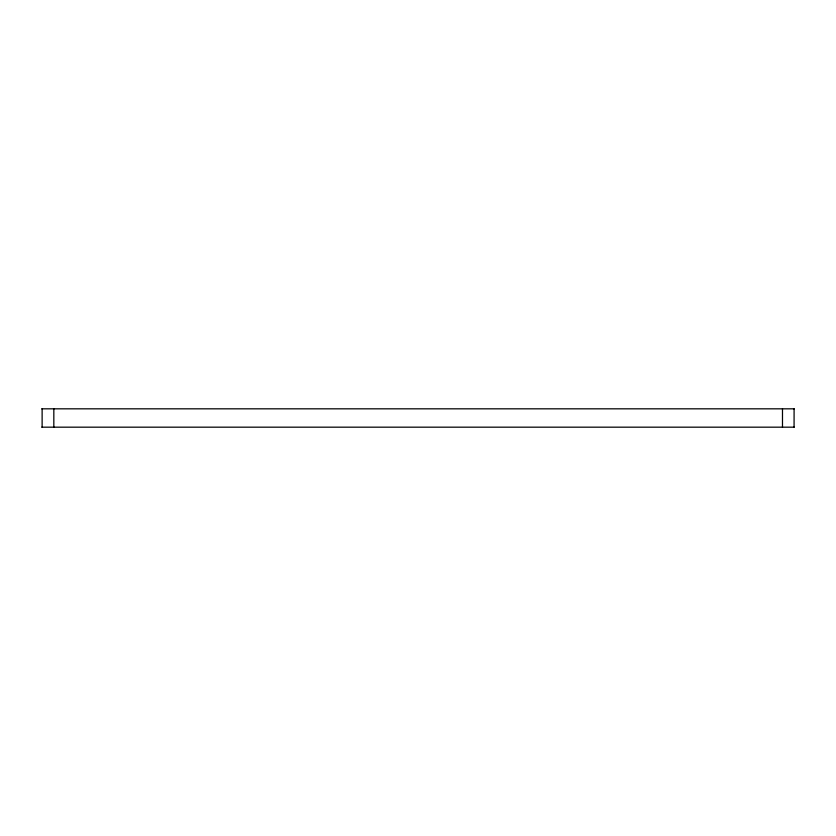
<?xml version="1.0" encoding="UTF-8"?>
<svg xmlns="http://www.w3.org/2000/svg" width="836" height="836" viewBox="0 0 836 836"><rect width="100%" height="100%" fill="white"/><g stroke="black" fill="none" stroke-linecap="round" stroke-linejoin="round"><path stroke-width="1.25" d="M41.8 408.825L794.2 408.825M41.8 427.175L794.2 427.175M794.095 408.825L794.075 427.175M782.486 408.825L782.486 427.175M53.828 408.825L53.828 427.175M42.124 408.825L42.124 427.175"/></g></svg>
